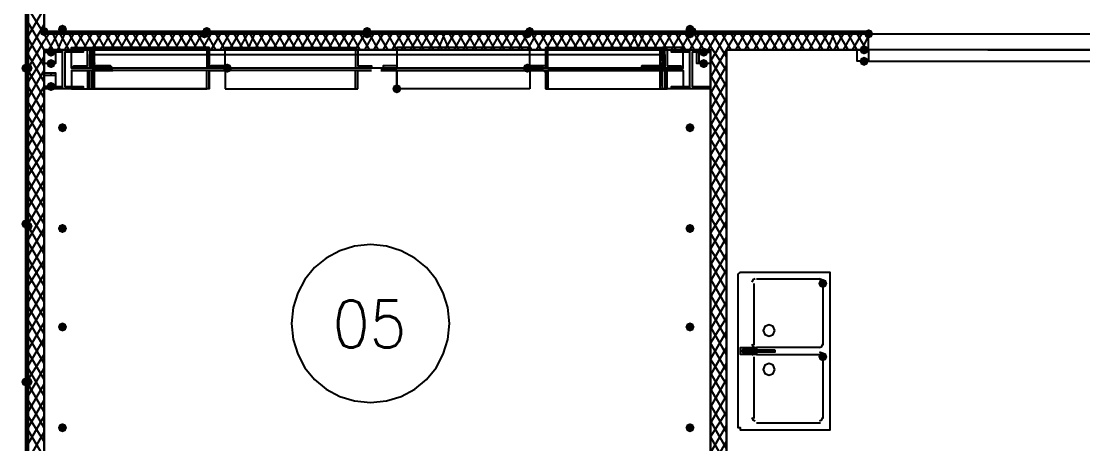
# Model space of a CAD drawing. Header units: millimetres. Extents: x 0 to 420, y 0 to 297.
# Drawn here: x 104.39 to 124.02, y 178.69 to 186.5 of the extents above; entities that cross this region are included whole.
import ezdxf

# ---------------------------------------------------------------- set-up
doc = ezdxf.new("R2010")
doc.units = ezdxf.units.MM
doc.layers.get('0').update_dxf_attribs({"linetype": 'CONTINUOUS'})
doc.styles.get("Standard").update_dxf_attribs({"font": 'STANDARD'})

msp = doc.modelspace()

# ---------------------------------------------------------------- hatches: boundary and pattern name
at = {"true_color": 0x000007}
h = msp.add_hatch(color=0, dxfattribs=at)
h.paths.add_polyline_path([(104.521, 202.988333), (104.478667, 202.988333), (104.521, 185.631667)], flags=0)
h.paths.add_polyline_path([(104.478667, 202.988333), (104.521, 185.631667), (104.478667, 185.631667)], flags=0)
for points in [[(105.240667, 186.351333), (105.215796, 186.291537), (105.156, 186.266667), (105.096204, 186.291537), (105.071333, 186.351333), (105.096204, 186.411129), (105.156, 186.436), (105.215796, 186.411129)], [(116.84, 186.351333), (116.815129, 186.291537), (116.755333, 186.266667), (116.695538, 186.291537), (116.670667, 186.351333), (116.695537, 186.411129), (116.755333, 186.436), (116.815129, 186.411129)], [(105.029, 185.928), (105.004129, 185.868204), (104.944333, 185.843333), (104.884538, 185.868204), (104.859667, 185.928), (104.884537, 185.987796), (104.944333, 186.012667), (105.004129, 185.987796)], [(117.094, 185.928), (117.069129, 185.868204), (117.009333, 185.843333), (116.949538, 185.868204), (116.924667, 185.928), (116.949537, 185.987796), (117.009333, 186.012667), (117.069129, 185.987796)], [(120.057333, 185.970333), (120.032463, 185.910537), (119.972667, 185.885667), (119.912871, 185.910537), (119.888, 185.970333), (119.912871, 186.030129), (119.972667, 186.055), (120.032462, 186.030129)], [(120.057333, 185.758667), (120.032463, 185.698871), (119.972667, 185.674), (119.912871, 185.698871), (119.888, 185.758667), (119.912871, 185.818462), (119.972667, 185.843333), (120.032462, 185.818463)], [(105.029, 185.716333), (105.004129, 185.656537), (104.944333, 185.631667), (104.884538, 185.656537), (104.859667, 185.716333), (104.884537, 185.776129), (104.944333, 185.801), (105.004129, 185.776129)], [(108.288667, 185.631667), (108.263796, 185.571871), (108.204, 185.547), (108.144204, 185.571871), (108.119333, 185.631667), (108.144204, 185.691462), (108.204, 185.716333), (108.263796, 185.691463)], [(113.834333, 185.631667), (113.809462, 185.571871), (113.749667, 185.547), (113.689871, 185.571871), (113.665, 185.631667), (113.689871, 185.691462), (113.749667, 185.716333), (113.809462, 185.691463)], [(117.094, 185.716333), (117.069129, 185.656537), (117.009333, 185.631667), (116.949538, 185.656537), (116.924667, 185.716333), (116.949537, 185.776129), (117.009333, 185.801), (117.069129, 185.776129)], [(105.029, 185.293), (105.004129, 185.233204), (104.944333, 185.208333), (104.884538, 185.233204), (104.859667, 185.293), (104.884537, 185.352796), (104.944333, 185.377667), (105.004129, 185.352796)], [(111.421333, 185.250667), (111.396463, 185.190871), (111.336667, 185.166), (111.276871, 185.190871), (111.252, 185.250667), (111.276871, 185.310462), (111.336667, 185.335333), (111.396462, 185.310463)], [(105.240667, 184.531), (105.215796, 184.471204), (105.156, 184.446333), (105.096204, 184.471204), (105.071333, 184.531), (105.096204, 184.590796), (105.156, 184.615667), (105.215796, 184.590796)], [(116.84, 184.531), (116.815129, 184.471204), (116.755333, 184.446333), (116.695538, 184.471204), (116.670667, 184.531), (116.695537, 184.590796), (116.755333, 184.615667), (116.815129, 184.590796)], [(105.240667, 182.668333), (105.215796, 182.608537), (105.156, 182.583667), (105.096204, 182.608537), (105.071333, 182.668333), (105.096204, 182.728129), (105.156, 182.753), (105.215796, 182.728129)], [(116.84, 182.668333), (116.815129, 182.608537), (116.755333, 182.583667), (116.695538, 182.608537), (116.670667, 182.668333), (116.695537, 182.728129), (116.755333, 182.753), (116.815129, 182.728129)], [(119.295333, 181.652333), (119.270463, 181.592537), (119.210667, 181.567667), (119.150871, 181.592537), (119.126, 181.652333), (119.150871, 181.712129), (119.210667, 181.737), (119.270462, 181.712129)], [(105.240667, 180.848), (105.215796, 180.788204), (105.156, 180.763333), (105.096204, 180.788204), (105.071333, 180.848), (105.096204, 180.907796), (105.156, 180.932667), (105.215796, 180.907796)], [(116.84, 180.848), (116.815129, 180.788204), (116.755333, 180.763333), (116.695538, 180.788204), (116.670667, 180.848), (116.695537, 180.907796), (116.755333, 180.932667), (116.815129, 180.907796)], [(119.295333, 180.297667), (119.270463, 180.237871), (119.210667, 180.213), (119.150871, 180.237871), (119.126, 180.297667), (119.150871, 180.357462), (119.210667, 180.382333), (119.270462, 180.357463)], [(105.240667, 178.985333), (105.215796, 178.925537), (105.156, 178.900667), (105.096204, 178.925537), (105.071333, 178.985333), (105.096204, 179.045129), (105.156, 179.07), (105.215796, 179.045129)], [(116.84, 178.985333), (116.815129, 178.925537), (116.755333, 178.900667), (116.695538, 178.925537), (116.670667, 178.985333), (116.695537, 179.045129), (116.755333, 179.07), (116.815129, 179.045129)]]:
    msp.add_hatch(color=0, dxfattribs=at).paths.add_polyline_path(points, flags=0)
at = {"true_color": 0x0000fe}
for points in [[(104.902, 186.309), (104.877129, 186.249204), (104.817333, 186.224333), (104.757538, 186.249204), (104.732667, 186.309), (104.757537, 186.368796), (104.817333, 186.393667), (104.877129, 186.368796)], [(107.865333, 186.266667), (107.840463, 186.206871), (107.780667, 186.182), (107.720871, 186.206871), (107.696, 186.266667), (107.720871, 186.326462), (107.780667, 186.351333), (107.840462, 186.326463)], [(107.907667, 186.309), (107.882796, 186.249204), (107.823, 186.224333), (107.763204, 186.249204), (107.738333, 186.309), (107.763204, 186.368796), (107.823, 186.393667), (107.882796, 186.368796)], [(110.871, 186.309), (110.846129, 186.249204), (110.786333, 186.224333), (110.726537, 186.249204), (110.701667, 186.309), (110.726537, 186.368796), (110.786333, 186.393667), (110.846129, 186.368796)], [(110.871, 186.266667), (110.846129, 186.206871), (110.786333, 186.182), (110.726537, 186.206871), (110.701667, 186.266667), (110.726537, 186.326462), (110.786333, 186.351333), (110.846129, 186.326463)], [(113.834333, 186.266667), (113.809462, 186.206871), (113.749667, 186.182), (113.689871, 186.206871), (113.665, 186.266667), (113.689871, 186.326462), (113.749667, 186.351333), (113.809462, 186.326463)], [(113.876667, 186.309), (113.851796, 186.249204), (113.792, 186.224333), (113.732204, 186.249204), (113.707333, 186.309), (113.732204, 186.368796), (113.792, 186.393667), (113.851796, 186.368796)], [(116.84, 186.266667), (116.815129, 186.206871), (116.755333, 186.182), (116.695538, 186.206871), (116.670667, 186.266667), (116.695537, 186.326462), (116.755333, 186.351333), (116.815129, 186.326463)], [(116.84, 186.266667), (116.815129, 186.206871), (116.755333, 186.182), (116.695538, 186.206871), (116.670667, 186.266667), (116.695537, 186.326462), (116.755333, 186.351333), (116.815129, 186.326463)], [(116.882333, 186.309), (116.857463, 186.249204), (116.797667, 186.224333), (116.737871, 186.249204), (116.713, 186.309), (116.737871, 186.368796), (116.797667, 186.393667), (116.857462, 186.368796)], [(116.882333, 186.309), (116.857463, 186.249204), (116.797667, 186.224333), (116.737871, 186.249204), (116.713, 186.309), (116.737871, 186.368796), (116.797667, 186.393667), (116.857462, 186.368796)], [(120.142, 186.266667), (120.117129, 186.206871), (120.057333, 186.182), (119.997538, 186.206871), (119.972667, 186.266667), (119.997537, 186.326462), (120.057333, 186.351333), (120.117129, 186.326463)], [(104.563333, 185.631667), (104.538463, 185.571871), (104.478667, 185.547), (104.418871, 185.571871), (104.394, 185.631667), (104.418871, 185.691462), (104.478667, 185.716333), (104.538462, 185.691463)], [(104.605667, 185.631667), (104.580796, 185.571871), (104.521, 185.547), (104.461204, 185.571871), (104.436333, 185.631667), (104.461204, 185.691462), (104.521, 185.716333), (104.580796, 185.691463)], [(104.563333, 182.753), (104.538463, 182.693204), (104.478667, 182.668333), (104.418871, 182.693204), (104.394, 182.753), (104.418871, 182.812796), (104.478667, 182.837667), (104.538462, 182.812796)], [(104.605667, 182.710667), (104.580796, 182.650871), (104.521, 182.626), (104.461204, 182.650871), (104.436333, 182.710667), (104.461204, 182.770462), (104.521, 182.795333), (104.580796, 182.770463)], [(104.563333, 179.832), (104.538463, 179.772204), (104.478667, 179.747333), (104.418871, 179.772204), (104.394, 179.832), (104.418871, 179.891796), (104.478667, 179.916667), (104.538462, 179.891796)], [(104.605667, 179.832), (104.580796, 179.772204), (104.521, 179.747333), (104.461204, 179.772204), (104.436333, 179.832), (104.461204, 179.891796), (104.521, 179.916667), (104.580796, 179.891796)]]:
    msp.add_hatch(color=0, dxfattribs=at).paths.add_polyline_path(points, flags=0)
at = {"true_color": 0x000007}
h = msp.add_hatch(color=0, dxfattribs=at)
h.paths.add_polyline_path([(116.755333, 186.309), (104.817333, 186.309), (116.755333, 186.266667)], flags=0)
h.paths.add_polyline_path([(104.817333, 186.309), (116.755333, 186.266667), (104.817333, 186.266667)], flags=0)
h = msp.add_hatch(color=0, dxfattribs=at)
h.paths.add_polyline_path([(120.057333, 186.309), (116.797667, 186.309), (120.057333, 186.266667)], flags=0)
h.paths.add_polyline_path([(116.797667, 186.309), (120.057333, 186.266667), (116.797667, 186.266667)], flags=0)
at = {"true_color": 0x000062}
h = msp.add_hatch(color=0, dxfattribs=at)
h.paths.add_polyline_path([(105.706333, 186.012667), (105.706333, 185.970333)], flags=0)
h.paths.add_polyline_path([(105.706333, 185.970333), (105.706333, 186.012667)], flags=0)
h = msp.add_hatch(color=0, dxfattribs=at)
h.paths.add_polyline_path([(116.247333, 185.970333), (116.247333, 186.012667)], flags=0)
h.paths.add_polyline_path([(116.247333, 186.012667), (116.247333, 185.970333), (116.205, 185.970333)], flags=0)
h.paths.add_polyline_path([(116.247333, 185.970333), (116.205, 185.970333)], flags=0)
h.paths.add_polyline_path([(116.205, 185.970333), (116.247333, 185.970333)], flags=0)
h.paths.add_polyline_path([(116.247333, 185.970333), (116.205, 185.970333)], flags=0)
h.paths.add_polyline_path([(116.247333, 185.970333), (116.205, 185.970333)], flags=0)
h = msp.add_hatch(color=0, dxfattribs=at)
h.paths.add_polyline_path([(105.706333, 185.970333), (105.748667, 185.970333)], flags=0)
h.paths.add_polyline_path([(105.748667, 185.970333), (105.706333, 185.970333)], flags=0)
h = msp.add_hatch(color=0, dxfattribs=at)
h.paths.add_polyline_path([(105.748667, 185.970333), (105.706333, 185.970333), (105.748667, 185.716333)], flags=0)
h.paths.add_polyline_path([(105.706333, 185.970333), (105.748667, 185.716333), (105.706333, 185.716333)], flags=0)
h = msp.add_hatch(color=0, dxfattribs=at)
h.paths.add_polyline_path([(116.247333, 185.970333), (116.205, 185.970333), (116.247333, 185.716333)], flags=0)
h.paths.add_polyline_path([(116.205, 185.970333), (116.247333, 185.716333), (116.205, 185.716333)], flags=0)
at = {"true_color": 0x000007}
h = msp.add_hatch(color=0, dxfattribs=at)
h.paths.add_polyline_path([(104.521, 185.631667), (104.478667, 185.631667), (104.521, 168.232667)], flags=0)
h.paths.add_polyline_path([(104.478667, 185.631667), (104.521, 168.232667), (104.478667, 168.232667)], flags=0)
at = {"true_color": 0x000062}
h = msp.add_hatch(color=0, dxfattribs=at)
h.paths.add_polyline_path([(105.748667, 185.716333), (105.706333, 185.716333), (105.748667, 185.674)], flags=0)
h.paths.add_polyline_path([(105.706333, 185.716333), (105.748667, 185.674), (105.706333, 185.674)], flags=0)
h.paths.add_polyline_path([(105.748667, 185.674), (105.706333, 185.674)], flags=0)
h.paths.add_polyline_path([(105.706333, 185.674), (105.748667, 185.674)], flags=0)
h.paths.add_polyline_path([(105.748667, 185.674), (105.706333, 185.674)], flags=0)
h.paths.add_polyline_path([(105.748667, 185.674), (105.706333, 185.674)], flags=0)
h.paths.add_polyline_path([(105.706333, 185.674), (105.748667, 185.674)], flags=0)
h.paths.add_polyline_path([(105.748667, 185.674), (105.706333, 185.674)], flags=0)
h = msp.add_hatch(color=0, dxfattribs=at)
h.paths.add_polyline_path([(105.706333, 185.674), (105.748667, 185.674)], flags=0)
h.paths.add_polyline_path([(105.748667, 185.674), (105.706333, 185.674)], flags=0)
h = msp.add_hatch(color=0, dxfattribs=at)
h.paths.add_polyline_path([(106.002667, 185.674), (105.706333, 185.674)], flags=0)
h.paths.add_polyline_path([(106.002667, 185.674), (105.706333, 185.674), (105.748667, 185.674)], flags=0)
h = msp.add_hatch(color=0, dxfattribs=at)
h.paths.add_polyline_path([(105.706333, 185.674), (106.045, 185.674)], flags=0)
h.paths.add_polyline_path([(106.045, 185.674), (105.706333, 185.674)], flags=0)
h = msp.add_hatch(color=0, dxfattribs=at)
h.paths.add_polyline_path([(106.045, 185.674), (105.706333, 185.674), (106.087333, 185.631667)], flags=0)
h.paths.add_polyline_path([(105.706333, 185.674), (106.087333, 185.631667), (105.706333, 185.631667)], flags=0)
h.paths.add_polyline_path([(106.087333, 185.631667), (105.706333, 185.631667)], flags=0)
h.paths.add_polyline_path([(105.706333, 185.631667), (106.087333, 185.631667)], flags=0)
h.paths.add_polyline_path([(106.087333, 185.631667), (105.706333, 185.631667)], flags=0)
h.paths.add_polyline_path([(106.087333, 185.631667), (105.706333, 185.631667)], flags=0)
h.paths.add_polyline_path([(105.706333, 185.631667), (106.087333, 185.631667)], flags=0)
h.paths.add_polyline_path([(106.087333, 185.631667), (105.706333, 185.631667)], flags=0)
h.paths.add_polyline_path([(106.087333, 185.631667), (105.706333, 185.631667)], flags=0)
h.paths.add_polyline_path([(105.706333, 185.631667), (106.087333, 185.631667)], flags=0)
for points in [[(106.045, 185.674), (106.002667, 185.674)], [(115.908667, 185.674), (115.951, 185.674)], [(116.162667, 185.674), (116.247333, 185.674)], [(115.908667, 185.589333), (115.951, 185.589333)], [(105.706333, 185.250667), (105.748667, 185.250667)]]:
    msp.add_hatch(color=0, dxfattribs=at).paths.add_polyline_path(points, flags=0)
h = msp.add_hatch(color=0, dxfattribs=at)
h.paths.add_polyline_path([(106.002667, 185.674), (106.045, 185.674)], flags=0)
h.paths.add_polyline_path([(106.045, 185.674), (106.002667, 185.674)], flags=0)
h = msp.add_hatch(color=0, dxfattribs=at)
h.paths.add_polyline_path([(116.247333, 185.674), (115.908667, 185.674)], flags=0)
h.paths.add_polyline_path([(115.908667, 185.674), (116.247333, 185.674), (115.866333, 185.674)], flags=0)
h = msp.add_hatch(color=0, dxfattribs=at)
h.paths.add_polyline_path([(116.247333, 185.674), (115.866333, 185.674), (116.247333, 185.631667)], flags=0)
h.paths.add_polyline_path([(115.866333, 185.674), (116.247333, 185.631667), (115.866333, 185.631667)], flags=0)
h.paths.add_polyline_path([(116.247333, 185.631667), (115.866333, 185.631667)], flags=0)
h.paths.add_polyline_path([(115.866333, 185.631667), (116.247333, 185.631667)], flags=0)
h.paths.add_polyline_path([(116.247333, 185.631667), (115.866333, 185.631667)], flags=0)
h.paths.add_polyline_path([(116.247333, 185.631667), (115.866333, 185.631667)], flags=0)
h.paths.add_polyline_path([(115.866333, 185.631667), (116.247333, 185.631667)], flags=0)
h.paths.add_polyline_path([(116.247333, 185.631667), (115.866333, 185.631667)], flags=0)
h.paths.add_polyline_path([(116.247333, 185.631667), (115.866333, 185.631667)], flags=0)
h.paths.add_polyline_path([(115.866333, 185.631667), (116.247333, 185.631667)], flags=0)
h = msp.add_hatch(color=0, dxfattribs=at)
h.paths.add_polyline_path([(115.908667, 185.674), (115.951, 185.674)], flags=0)
h.paths.add_polyline_path([(115.951, 185.674), (115.908667, 185.674)], flags=0)
h = msp.add_hatch(color=0, dxfattribs=at)
h.paths.add_polyline_path([(116.247333, 185.674), (116.205, 185.674)], flags=0)
h.paths.add_polyline_path([(116.205, 185.674), (116.247333, 185.674), (116.162667, 185.674)], flags=0)
h.paths.add_polyline_path([(116.247333, 185.674), (116.162667, 185.674), (115.951, 185.674)], flags=0)
h = msp.add_hatch(color=0, dxfattribs=at)
h.paths.add_polyline_path([(116.247333, 185.716333), (116.205, 185.716333), (116.247333, 185.674)], flags=0)
h.paths.add_polyline_path([(116.205, 185.716333), (116.247333, 185.674), (116.205, 185.674)], flags=0)
h.paths.add_polyline_path([(116.247333, 185.674), (116.205, 185.674)], flags=0)
h.paths.add_polyline_path([(116.205, 185.674), (116.247333, 185.674)], flags=0)
h.paths.add_polyline_path([(116.247333, 185.674), (116.205, 185.674)], flags=0)
h.paths.add_polyline_path([(116.247333, 185.674), (116.205, 185.674)], flags=0)
h.paths.add_polyline_path([(116.205, 185.674), (116.247333, 185.674)], flags=0)
h.paths.add_polyline_path([(116.247333, 185.674), (116.205, 185.674)], flags=0)
h = msp.add_hatch(color=0, dxfattribs=at)
h.paths.add_polyline_path([(105.706333, 185.589333), (106.087333, 185.589333)], flags=0)
h.paths.add_polyline_path([(106.087333, 185.589333), (105.706333, 185.589333)], flags=0)
h.paths.add_polyline_path([(106.087333, 185.589333), (105.706333, 185.589333)], flags=0)
h.paths.add_polyline_path([(105.706333, 185.589333), (106.087333, 185.589333)], flags=0)
h.paths.add_polyline_path([(106.087333, 185.589333), (105.706333, 185.589333)], flags=0)
h.paths.add_polyline_path([(106.087333, 185.589333), (105.706333, 185.589333)], flags=0)
h.paths.add_polyline_path([(105.706333, 185.589333), (106.087333, 185.589333)], flags=0)
h.paths.add_polyline_path([(106.087333, 185.589333), (105.706333, 185.589333)], flags=0)
h = msp.add_hatch(color=0, dxfattribs=at)
h.paths.add_polyline_path([(106.045, 185.589333), (105.706333, 185.589333)], flags=0)
h.paths.add_polyline_path([(105.706333, 185.589333), (106.045, 185.589333)], flags=0)
h.paths.add_polyline_path([(106.045, 185.589333), (105.706333, 185.589333)], flags=0)
h.paths.add_polyline_path([(106.045, 185.589333), (105.706333, 185.589333), (106.087333, 185.589333)], flags=0)
h = msp.add_hatch(color=0, dxfattribs=at)
h.paths.add_polyline_path([(105.748667, 185.589333), (105.706333, 185.589333)], flags=0)
h.paths.add_polyline_path([(105.748667, 185.589333), (105.706333, 185.589333)], flags=0)
h.paths.add_polyline_path([(105.706333, 185.589333), (105.748667, 185.589333)], flags=0)
h.paths.add_polyline_path([(105.748667, 185.589333), (105.706333, 185.589333)], flags=0)
h.paths.add_polyline_path([(105.748667, 185.589333), (105.706333, 185.589333)], flags=0)
h.paths.add_polyline_path([(105.706333, 185.589333), (105.748667, 185.589333)], flags=0)
h.paths.add_polyline_path([(105.748667, 185.589333), (105.706333, 185.589333)], flags=0)
h.paths.add_polyline_path([(105.748667, 185.589333), (105.706333, 185.589333), (106.002667, 185.589333)], flags=0)
h = msp.add_hatch(color=0, dxfattribs=at)
h.paths.add_polyline_path([(105.748667, 185.589333), (105.706333, 185.589333), (105.748667, 185.547)], flags=0)
h.paths.add_polyline_path([(105.706333, 185.589333), (105.748667, 185.547), (105.706333, 185.547)], flags=0)
h = msp.add_hatch(color=0, dxfattribs=at)
h.paths.add_polyline_path([(105.748667, 185.547), (105.706333, 185.547), (105.748667, 185.504667)], flags=0)
h.paths.add_polyline_path([(105.706333, 185.547), (105.748667, 185.504667), (105.706333, 185.504667)], flags=0)
h = msp.add_hatch(color=0, dxfattribs=at)
h.paths.add_polyline_path([(105.748667, 185.504667), (105.706333, 185.504667), (105.748667, 185.250667)], flags=0)
h.paths.add_polyline_path([(105.706333, 185.504667), (105.748667, 185.250667), (105.706333, 185.250667)], flags=0)
h = msp.add_hatch(color=0, dxfattribs=at)
h.paths.add_polyline_path([(106.002667, 185.589333), (106.045, 185.589333)], flags=0)
h.paths.add_polyline_path([(106.045, 185.589333), (106.002667, 185.589333)], flags=0)
h.paths.add_polyline_path([(106.045, 185.589333), (106.002667, 185.589333)], flags=0)
h = msp.add_hatch(color=0, dxfattribs=at)
h.paths.add_polyline_path([(115.908667, 185.589333), (115.866333, 185.589333), (116.247333, 185.589333)], flags=0)
h.paths.add_polyline_path([(115.866333, 185.589333), (116.247333, 185.589333)], flags=0)
h.paths.add_polyline_path([(116.247333, 185.589333), (115.866333, 185.589333)], flags=0)
h.paths.add_polyline_path([(116.247333, 185.589333), (115.866333, 185.589333)], flags=0)
h.paths.add_polyline_path([(115.866333, 185.589333), (116.247333, 185.589333)], flags=0)
h.paths.add_polyline_path([(116.247333, 185.589333), (115.866333, 185.589333)], flags=0)
h.paths.add_polyline_path([(116.247333, 185.589333), (115.866333, 185.589333)], flags=0)
h.paths.add_polyline_path([(115.866333, 185.589333), (116.247333, 185.589333)], flags=0)
h.paths.add_polyline_path([(116.247333, 185.589333), (115.866333, 185.589333)], flags=0)
h.paths.add_polyline_path([(116.247333, 185.589333), (115.866333, 185.589333)], flags=0)
h.paths.add_polyline_path([(115.866333, 185.589333), (116.247333, 185.589333)], flags=0)
h.paths.add_polyline_path([(116.247333, 185.589333), (115.866333, 185.589333)], flags=0)
h = msp.add_hatch(color=0, dxfattribs=at)
h.paths.add_polyline_path([(115.908667, 185.589333), (115.951, 185.589333)], flags=0)
h.paths.add_polyline_path([(115.951, 185.589333), (115.908667, 185.589333)], flags=0)
h = msp.add_hatch(color=0, dxfattribs=at)
h.paths.add_polyline_path([(116.247333, 185.589333), (115.951, 185.589333)], flags=0)
h.paths.add_polyline_path([(115.951, 185.589333), (116.247333, 185.589333), (116.162667, 185.589333)], flags=0)
h = msp.add_hatch(color=0, dxfattribs=at)
h.paths.add_polyline_path([(116.247333, 185.589333), (116.162667, 185.589333)], flags=0)
h.paths.add_polyline_path([(116.162667, 185.589333), (116.247333, 185.589333), (116.205, 185.589333)], flags=0)
h.paths.add_polyline_path([(116.247333, 185.589333), (116.205, 185.589333)], flags=0)
h.paths.add_polyline_path([(116.205, 185.589333), (116.247333, 185.589333)], flags=0)
h.paths.add_polyline_path([(116.247333, 185.589333), (116.205, 185.589333)], flags=0)
h.paths.add_polyline_path([(116.247333, 185.589333), (116.205, 185.589333)], flags=0)
h = msp.add_hatch(color=0, dxfattribs=at)
h.paths.add_polyline_path([(116.247333, 185.589333), (116.205, 185.589333), (116.247333, 185.547)], flags=0)
h.paths.add_polyline_path([(116.205, 185.589333), (116.247333, 185.547), (116.205, 185.547)], flags=0)
h = msp.add_hatch(color=0, dxfattribs=at)
h.paths.add_polyline_path([(116.247333, 185.547), (116.205, 185.547), (116.247333, 185.504667)], flags=0)
h.paths.add_polyline_path([(116.205, 185.547), (116.247333, 185.504667), (116.205, 185.504667)], flags=0)
h = msp.add_hatch(color=0, dxfattribs=at)
h.paths.add_polyline_path([(116.247333, 185.504667), (116.205, 185.504667), (116.247333, 185.250667)], flags=0)
h.paths.add_polyline_path([(116.205, 185.504667), (116.247333, 185.250667), (116.205, 185.250667)], flags=0)
h.paths.add_polyline_path([(116.247333, 185.250667), (116.205, 185.250667)], flags=0)
h.paths.add_polyline_path([(116.205, 185.250667), (116.247333, 185.250667)], flags=0)
h.paths.add_polyline_path([(116.247333, 185.250667), (116.205, 185.250667)], flags=0)
h.paths.add_polyline_path([(116.247333, 185.250667), (116.205, 185.250667)], flags=0)
h.paths.add_polyline_path([(116.205, 185.250667), (116.247333, 185.250667)], flags=0)
h.paths.add_polyline_path([(116.247333, 185.250667), (116.205, 185.250667)], flags=0)

# ---------------------------------------------------------------- linework, layer by layer
at = {"color": 0, "true_color": 0x000007}
for points in [[(104.521, 221.064667), (104.521, 165.777333)], [(104.817333, 186.266667), (104.817333, 214.672333)], [(104.478667, 185.631667), (104.478667, 202.988333), (104.521, 185.631667), (104.521, 202.988333)], [(104.521, 186.224333), (104.817333, 186.732333)], [(104.817333, 186.266667), (104.521, 186.732333)], [(104.817333, 185.970333), (104.521, 186.478333)], [(104.521, 185.928), (104.817333, 186.436)], [(116.755333, 186.266667), (104.817333, 186.266667), (116.755333, 186.309), (104.817333, 186.309)], [(104.817333, 186.139667), (104.902, 186.266667)], [(104.986667, 185.970333), (104.817333, 186.266667)], [(120.057333, 186.266667), (104.817333, 186.266667)], [(104.902, 185.970333), (105.071333, 186.266667)], [(105.113667, 185.970333), (104.986667, 186.266667)], [(105.071333, 185.970333), (105.198333, 186.266667)], [(105.283, 185.970333), (105.113667, 186.266667)], [(105.198333, 185.970333), (105.367667, 186.266667)], [(105.452333, 185.970333), (105.283, 186.266667)], [(105.367667, 185.970333), (105.537, 186.266667)], [(105.621667, 185.970333), (105.452333, 186.266667)], [(105.537, 185.970333), (105.706333, 186.266667)], [(105.791, 185.970333), (105.621667, 186.266667)], [(105.706333, 185.970333), (105.875667, 186.266667)], [(105.960333, 185.970333), (105.791, 186.266667)], [(105.875667, 185.970333), (106.045, 186.266667)], [(106.129667, 185.970333), (105.960333, 186.266667)], [(106.045, 185.970333), (106.214333, 186.266667)], [(106.299, 185.970333), (106.129667, 186.266667)], [(106.214333, 185.970333), (106.383667, 186.266667)], [(106.468333, 185.970333), (106.299, 186.266667)], [(106.383667, 185.970333), (106.553, 186.266667)], [(106.637667, 185.970333), (106.468333, 186.266667)], [(106.553, 185.970333), (106.722333, 186.266667)], [(106.807, 185.970333), (106.637667, 186.266667)], [(106.722333, 185.970333), (106.891667, 186.266667)], [(106.976333, 185.970333), (106.807, 186.266667)], [(106.891667, 185.970333), (107.061, 186.266667)], [(107.145667, 185.970333), (106.976333, 186.266667)], [(107.061, 185.970333), (107.230333, 186.266667)], [(107.315, 185.970333), (107.145667, 186.266667)], [(107.230333, 185.970333), (107.399667, 186.266667)], [(107.484333, 185.970333), (107.315, 186.266667)], [(107.399667, 185.970333), (107.569, 186.266667)], [(107.653667, 185.970333), (107.484333, 186.266667)], [(107.569, 185.970333), (107.738333, 186.266667)], [(107.823, 185.970333), (107.653667, 186.266667)], [(107.738333, 185.970333), (107.907667, 186.266667)], [(107.992333, 185.970333), (107.823, 186.266667)], [(107.907667, 185.970333), (108.077, 186.266667)], [(108.161667, 185.970333), (107.992333, 186.266667)], [(108.077, 185.970333), (108.246333, 186.266667)], [(108.331, 185.970333), (108.161667, 186.266667)], [(108.246333, 185.970333), (108.415667, 186.266667)], [(108.500333, 185.970333), (108.331, 186.266667)], [(108.415667, 185.970333), (108.585, 186.266667)], [(108.627333, 185.970333), (108.500333, 186.266667)], [(108.585, 185.970333), (108.712, 186.266667)], [(108.796667, 185.970333), (108.627333, 186.266667)], [(108.712, 185.970333), (108.881333, 186.266667)], [(108.966, 185.970333), (108.796667, 186.266667)], [(108.881333, 185.970333), (109.050667, 186.266667)], [(109.135333, 185.970333), (108.966, 186.266667)], [(109.050667, 185.970333), (109.22, 186.266667)], [(109.304667, 185.970333), (109.135333, 186.266667)], [(109.22, 185.970333), (109.389333, 186.266667)], [(109.474, 185.970333), (109.304667, 186.266667)], [(109.389333, 185.970333), (109.558667, 186.266667)], [(109.643333, 185.970333), (109.474, 186.266667)], [(109.558667, 185.970333), (109.728, 186.266667)], [(109.812667, 185.970333), (109.643333, 186.266667)], [(109.728, 185.970333), (109.897333, 186.266667)], [(109.982, 185.970333), (109.812667, 186.266667)], [(109.897333, 185.970333), (110.066667, 186.266667)], [(110.151333, 185.970333), (109.982, 186.266667)], [(110.066667, 185.970333), (110.236, 186.266667)], [(110.320667, 185.970333), (110.151333, 186.266667)], [(110.236, 185.970333), (110.405333, 186.266667)], [(110.49, 185.970333), (110.320667, 186.266667)], [(110.405333, 185.970333), (110.574667, 186.266667)], [(110.659333, 185.970333), (110.49, 186.266667)], [(110.574667, 185.970333), (110.744, 186.266667)], [(110.828667, 185.970333), (110.659333, 186.266667)], [(110.744, 185.970333), (110.913333, 186.266667)], [(110.998, 185.970333), (110.828667, 186.266667)], [(110.913333, 185.970333), (111.082667, 186.266667)], [(111.167333, 185.970333), (110.998, 186.266667)], [(111.082667, 185.970333), (111.252, 186.266667)], [(111.336667, 185.970333), (111.167333, 186.266667)], [(111.252, 185.970333), (111.421333, 186.266667)], [(111.506, 185.970333), (111.336667, 186.266667)], [(111.421333, 185.970333), (111.590667, 186.266667)], [(111.675333, 185.970333), (111.506, 186.266667)], [(111.590667, 185.970333), (111.76, 186.266667)], [(111.844667, 185.970333), (111.675333, 186.266667)], [(111.76, 185.970333), (111.929333, 186.266667)], [(112.014, 185.970333), (111.844667, 186.266667)], [(111.929333, 185.970333), (112.098667, 186.266667)], [(112.183333, 185.970333), (112.014, 186.266667)], [(112.098667, 185.970333), (112.225667, 186.266667)], [(112.310333, 185.970333), (112.183333, 186.266667)], [(112.225667, 185.970333), (112.395, 186.266667)], [(112.479667, 185.970333), (112.310333, 186.266667)], [(112.395, 185.970333), (112.564333, 186.266667)], [(112.649, 185.970333), (112.479667, 186.266667)], [(112.564333, 185.970333), (112.733667, 186.266667)], [(112.818333, 185.970333), (112.649, 186.266667)], [(112.733667, 185.970333), (112.903, 186.266667)], [(112.987667, 185.970333), (112.818333, 186.266667)], [(112.903, 185.970333), (113.072333, 186.266667)], [(113.157, 185.970333), (112.987667, 186.266667)], [(113.072333, 185.970333), (113.241667, 186.266667)], [(113.326333, 185.970333), (113.157, 186.266667)], [(113.241667, 185.970333), (113.411, 186.266667)], [(113.495667, 185.970333), (113.326333, 186.266667)], [(113.411, 185.970333), (113.580333, 186.266667)], [(113.665, 185.970333), (113.495667, 186.266667)], [(113.580333, 185.970333), (113.749667, 186.266667)], [(113.834333, 185.970333), (113.665, 186.266667)], [(113.749667, 185.970333), (113.919, 186.266667)], [(114.003667, 185.970333), (113.834333, 186.266667)], [(113.919, 185.970333), (114.088333, 186.266667)], [(114.173, 185.970333), (114.003667, 186.266667)], [(114.088333, 185.970333), (114.257667, 186.266667)], [(114.342333, 185.970333), (114.173, 186.266667)], [(114.257667, 185.970333), (114.427, 186.266667)], [(114.511667, 185.970333), (114.342333, 186.266667)], [(114.427, 185.970333), (114.596333, 186.266667)], [(114.681, 185.970333), (114.511667, 186.266667)], [(114.596333, 185.970333), (114.765667, 186.266667)], [(114.850333, 185.970333), (114.681, 186.266667)], [(114.765667, 185.970333), (114.935, 186.266667)], [(115.019667, 185.970333), (114.850333, 186.266667)], [(114.935, 185.970333), (115.104333, 186.266667)], [(115.189, 185.970333), (115.019667, 186.266667)], [(115.104333, 185.970333), (115.273667, 186.266667)], [(115.358333, 185.970333), (115.189, 186.266667)], [(115.273667, 185.970333), (115.443, 186.266667)], [(115.527667, 185.970333), (115.358333, 186.266667)], [(115.443, 185.970333), (115.612333, 186.266667)], [(115.697, 185.970333), (115.527667, 186.266667)], [(115.612333, 185.970333), (115.781667, 186.266667)], [(115.824, 185.970333), (115.697, 186.266667)], [(115.781667, 185.970333), (115.908667, 186.266667)], [(115.993333, 185.970333), (115.824, 186.266667)], [(115.908667, 185.970333), (116.078, 186.266667)], [(116.162667, 185.970333), (115.993333, 186.266667)], [(116.078, 185.970333), (116.247333, 186.266667)], [(116.332, 185.970333), (116.162667, 186.266667)], [(116.247333, 185.970333), (116.416667, 186.266667)], [(116.501333, 185.970333), (116.332, 186.266667)], [(116.416667, 185.970333), (116.586, 186.266667)], [(116.670667, 185.970333), (116.501333, 186.266667)], [(116.586, 185.970333), (116.755333, 186.266667)], [(116.84, 185.970333), (116.670667, 186.266667)], [(116.755333, 185.970333), (116.924667, 186.266667)], [(120.057333, 186.309), (116.797667, 186.309), (120.057333, 186.309), (116.797667, 186.266667)], [(117.009333, 185.970333), (116.84, 186.266667)], [(116.924667, 185.970333), (117.094, 186.266667)], [(117.178667, 185.970333), (117.009333, 186.266667)], [(117.094, 185.970333), (117.263333, 186.266667)], [(117.348, 185.970333), (117.178667, 186.266667)], [(117.263333, 185.970333), (117.432667, 186.266667)], [(117.517333, 185.970333), (117.348, 186.266667)], [(117.432667, 185.970333), (117.602, 186.266667)], [(117.686667, 185.970333), (117.517333, 186.266667)], [(117.602, 185.970333), (117.771333, 186.266667)], [(117.856, 185.970333), (117.686667, 186.266667)], [(117.771333, 185.970333), (117.940667, 186.266667)], [(118.025333, 185.970333), (117.856, 186.266667)], [(117.940667, 185.970333), (118.11, 186.266667)], [(118.194667, 185.970333), (118.025333, 186.266667)], [(118.11, 185.970333), (118.279333, 186.266667)], [(118.364, 185.970333), (118.194667, 186.266667)], [(118.279333, 185.970333), (118.448667, 186.266667)], [(118.533333, 185.970333), (118.364, 186.266667)], [(118.448667, 185.970333), (118.618, 186.266667)], [(118.702667, 185.970333), (118.533333, 186.266667)], [(118.618, 185.970333), (118.787333, 186.266667)], [(118.872, 185.970333), (118.702667, 186.266667)], [(118.787333, 185.970333), (118.956667, 186.266667)], [(119.041333, 185.970333), (118.872, 186.266667)], [(118.956667, 185.970333), (119.126, 186.266667)], [(119.210667, 185.970333), (119.041333, 186.266667)], [(119.126, 185.970333), (119.295333, 186.266667)], [(119.38, 185.970333), (119.210667, 186.266667)], [(119.295333, 185.970333), (119.422333, 186.266667)], [(119.507, 185.970333), (119.38, 186.266667)], [(119.422333, 185.970333), (119.591667, 186.266667)], [(119.676333, 185.970333), (119.507, 186.266667)], [(119.591667, 185.970333), (119.761, 186.266667)], [(119.845667, 185.970333), (119.676333, 186.266667)], [(119.761, 185.970333), (119.930333, 186.266667)], [(120.015, 185.970333), (119.845667, 186.266667)], [(119.930333, 185.970333), (120.057333, 186.224333)], [(120.057333, 186.182), (120.015, 186.266667)], [(120.057333, 185.970333), (120.057333, 186.266667)], [(120.057333, 185.970333), (120.057333, 186.266667)], [(104.817333, 185.674), (104.521, 186.182)], [(104.521, 185.631667), (104.817333, 186.139667)], [(105.664, 186.012667), (107.823, 186.012667), (107.823, 185.631667), (105.664, 185.631667), (105.325333, 185.631667), (105.367667, 185.674), (105.579333, 185.674), (105.621667, 185.674), (105.621667, 185.970333), (105.664, 186.012667), (105.664, 185.631667)], [(105.706333, 185.631667), (105.325333, 185.631667), (105.325333, 186.012667), (105.706333, 186.012667)], [(107.865333, 185.631667), (107.865333, 186.012667), (105.706333, 186.012667)], [(107.865333, 186.012667), (107.865333, 185.970333)], [(110.574667, 186.012667), (110.617, 185.970333)], [(111.336667, 186.012667), (111.336667, 185.970333)], [(114.088333, 185.631667), (114.088333, 186.012667), (116.247333, 186.012667)], [(114.088333, 186.012667), (114.088333, 185.970333)], [(116.289667, 185.631667), (116.289667, 186.012667), (116.332, 185.970333), (116.332, 185.674), (116.586, 185.674), (116.586, 185.631667), (116.628333, 185.631667), (116.289667, 185.631667), (114.130667, 185.631667), (114.130667, 186.012667), (116.289667, 186.012667)], [(116.247333, 185.631667), (116.628333, 185.631667), (116.628333, 186.012667), (116.247333, 186.012667)], [(104.817333, 185.377667), (104.521, 185.885667)], [(104.521, 185.377667), (104.817333, 185.843333)], [(104.817333, 185.928), (104.817333, 185.970333)], [(104.817333, 185.970333), (117.136333, 185.970333)], [(104.817333, 168.867667), (104.817333, 185.970333)], [(104.986667, 185.928), (104.986667, 185.970333)], [(105.156, 185.250667), (105.156, 185.970333)], [(105.367667, 185.928), (105.367667, 185.970333)], [(105.537, 185.928), (105.537, 185.970333)], [(105.664, 185.843333), (105.664, 185.885667), (116.289667, 185.885667)], [(116.289667, 185.885667), (116.289667, 185.631667), (105.664, 185.631667)], [(107.865333, 185.970333), (107.865333, 185.674)], [(110.617, 185.970333), (110.617, 185.674), (110.659333, 185.674), (110.871, 185.674), (110.871, 185.631667)], [(111.336667, 185.970333), (111.336667, 185.674), (111.294333, 185.674), (111.082667, 185.674), (111.082667, 185.631667), (111.040333, 185.631667)], [(114.088333, 185.970333), (114.088333, 185.674), (114.046, 185.674)], [(116.416667, 185.928), (116.416667, 185.970333)], [(116.586, 185.928), (116.586, 185.970333)], [(116.755333, 185.250667), (116.755333, 185.970333)], [(116.924667, 185.928), (116.924667, 185.970333)], [(117.136333, 185.758667), (117.263333, 185.970333)], [(117.136333, 185.462333), (117.432667, 185.970333)], [(117.136333, 185.928), (117.136333, 185.970333)], [(117.136333, 185.970333), (117.136333, 168.867667)], [(117.432667, 185.589333), (117.178667, 185.970333)], [(117.432667, 185.843333), (117.348, 185.970333)], [(117.432667, 174.836667), (117.432667, 185.970333)], [(117.432667, 185.970333), (120.057333, 185.970333)], [(122.258667, 185.970333), (120.057333, 185.970333), (120.057333, 185.885667)], [(120.057333, 185.885667), (120.057333, 185.758667), (122.258667, 185.758667)], [(122.258667, 185.970333), (124.417667, 185.970333), (124.629333, 185.970333), (124.629333, 185.758667), (124.417667, 185.758667), (124.417667, 185.970333), (124.671667, 185.970333), (124.671667, 185.758667), (124.417667, 185.758667), (124.417667, 185.970333), (124.417667, 185.885667)], [(122.258667, 185.758667), (124.417667, 185.758667), (124.417667, 185.885667)], [(104.521, 168.232667), (104.521, 185.631667), (104.521, 168.232667), (104.478667, 185.631667)], [(107.865333, 185.631667), (105.706333, 185.631667)], [(106.045, 185.674), (105.748667, 185.674)], [(107.865333, 185.674), (107.907667, 185.674), (108.204, 185.674), (108.204, 185.631667), (107.865333, 185.631667)], [(108.204, 185.674), (107.907667, 185.674)], [(110.871, 185.631667), (110.574667, 185.631667)], [(111.040333, 185.631667), (111.336667, 185.631667)], [(113.749667, 185.674), (114.046, 185.674), (113.749667, 185.674), (113.749667, 185.631667), (114.088333, 185.631667)], [(114.088333, 185.631667), (116.247333, 185.631667)], [(115.908667, 185.674), (116.162667, 185.674)], [(117.432667, 185.293), (117.136333, 185.801)], [(117.136333, 185.166), (117.432667, 185.674)], [(104.521, 185.081333), (104.817333, 185.589333)], [(104.817333, 185.081333), (104.521, 185.589333)], [(104.944333, 185.504667), (104.944333, 185.547)], [(105.664, 185.250667), (107.823, 185.250667), (107.823, 185.589333), (105.664, 185.589333), (105.325333, 185.589333), (105.367667, 185.589333), (105.579333, 185.589333), (105.621667, 185.589333), (105.621667, 185.547), (105.621667, 185.250667), (105.664, 185.250667), (105.664, 185.589333)], [(105.706333, 185.589333), (105.325333, 185.589333), (105.325333, 185.250667), (105.706333, 185.250667)], [(107.865333, 185.589333), (107.865333, 185.250667), (107.865333, 185.547), (107.865333, 185.589333), (105.706333, 185.589333)], [(106.045, 185.589333), (105.748667, 185.589333)], [(107.907667, 185.589333), (108.204, 185.589333), (107.865333, 185.589333), (107.907667, 185.589333), (108.204, 185.589333)], [(110.871, 185.589333), (110.574667, 185.589333)], [(110.617, 185.250667), (110.617, 185.547), (110.617, 185.589333), (110.659333, 185.589333), (110.871, 185.589333)], [(111.040333, 185.589333), (111.336667, 185.589333), (111.336667, 185.547), (111.336667, 185.250667)], [(111.336667, 185.589333), (111.294333, 185.589333), (111.082667, 185.589333), (111.040333, 185.589333)], [(113.749667, 185.589333), (114.046, 185.589333), (113.749667, 185.589333), (114.088333, 185.589333)], [(114.088333, 185.589333), (114.088333, 185.250667), (114.088333, 185.547), (114.046, 185.589333)], [(114.088333, 185.589333), (116.247333, 185.589333)], [(116.289667, 185.589333), (116.289667, 185.250667), (116.332, 185.250667), (116.332, 185.547), (116.332, 185.589333), (116.586, 185.589333), (116.628333, 185.589333), (116.289667, 185.589333), (114.130667, 185.589333), (114.130667, 185.250667), (116.289667, 185.250667)], [(115.908667, 185.589333), (116.162667, 185.589333)], [(116.247333, 185.589333), (116.628333, 185.589333), (116.628333, 185.250667), (116.247333, 185.250667)], [(117.432667, 184.996667), (117.136333, 185.504667)], [(104.521, 184.785), (104.817333, 185.293)], [(104.817333, 184.785), (104.521, 185.293)], [(104.817333, 185.250667), (104.817333, 185.293)], [(104.986667, 185.250667), (104.986667, 185.293)], [(105.367667, 185.250667), (105.367667, 185.293)], [(105.537, 185.250667), (105.537, 185.293)], [(107.865333, 185.250667), (105.706333, 185.250667)], [(110.574667, 185.250667), (110.617, 185.250667)], [(114.088333, 185.250667), (116.247333, 185.250667)], [(116.416667, 185.250667), (116.416667, 185.293)], [(116.586, 185.250667), (116.586, 185.293)], [(116.924667, 185.250667), (116.924667, 185.293)], [(117.136333, 184.869667), (117.432667, 185.377667)], [(117.136333, 185.250667), (117.136333, 185.293)], [(117.432667, 184.700333), (117.136333, 185.208333)], [(117.136333, 184.573333), (117.432667, 185.081333)], [(104.521, 184.488667), (104.817333, 184.996667)], [(104.817333, 184.531), (104.521, 184.996667)], [(117.432667, 184.404), (117.136333, 184.912)], [(104.817333, 184.234667), (104.521, 184.742667)], [(104.521, 184.192333), (104.817333, 184.700333)], [(117.136333, 184.319333), (117.432667, 184.785)], [(104.817333, 183.938333), (104.521, 184.446333)], [(117.432667, 184.107667), (117.136333, 184.615667)], [(117.136333, 184.023), (117.432667, 184.531)], [(104.521, 183.896), (104.817333, 184.404)], [(117.432667, 183.811333), (117.136333, 184.319333)], [(104.817333, 183.642), (104.521, 184.15)], [(104.521, 183.642), (104.817333, 184.107667)], [(117.136333, 183.726667), (117.432667, 184.234667)], [(104.521, 183.345667), (104.817333, 183.853667)], [(104.817333, 183.345667), (104.521, 183.853667)], [(117.432667, 183.557333), (117.136333, 184.023)], [(117.136333, 183.430333), (117.432667, 183.938333)], [(117.432667, 183.261), (117.136333, 183.769)], [(104.521, 183.049333), (104.817333, 183.557333)], [(104.817333, 183.049333), (104.521, 183.557333)], [(117.136333, 183.134), (117.432667, 183.642)], [(117.432667, 182.964667), (117.136333, 183.472667)], [(117.136333, 182.837667), (117.432667, 183.345667)], [(104.521, 182.753), (104.817333, 183.261)], [(104.817333, 182.753), (104.521, 183.261)], [(117.432667, 182.668333), (117.136333, 183.176333)], [(104.521, 182.456667), (104.817333, 182.964667)], [(104.817333, 182.499), (104.521, 182.964667)], [(117.136333, 182.583667), (117.432667, 183.049333)], [(117.432667, 182.372), (117.136333, 182.88)], [(104.817333, 182.202667), (104.521, 182.710667)], [(117.136333, 182.287333), (117.432667, 182.795333)], [(104.521, 182.160333), (104.817333, 182.668333)], [(117.432667, 182.075667), (117.136333, 182.583667)], [(117.136333, 181.991), (117.432667, 182.499)], [(104.817333, 181.906333), (104.521, 182.414333)], [(104.521, 181.864), (104.817333, 182.372)], [(112.310333, 180.9115), (112.280661, 181.205844), (112.195561, 181.479996), (112.060905, 181.728083), (111.882566, 181.944232), (111.666416, 182.122572), (111.418329, 182.257228), (111.144177, 182.342328), (110.849833, 182.372), (110.55549, 182.342328), (110.281338, 182.257228), (110.033251, 182.122572), (109.817101, 181.944232), (109.638762, 181.728083), (109.504106, 181.479996), (109.419005, 181.205844), (109.389333, 180.9115)], [(117.432667, 181.821667), (117.136333, 182.287333)], [(104.817333, 181.61), (104.521, 182.118)], [(117.136333, 181.694667), (117.432667, 182.202667)], [(104.521, 181.61), (104.817333, 182.075667)], [(117.432667, 181.525333), (117.136333, 182.033333)], [(117.136333, 181.398333), (117.432667, 181.906333)], [(104.521, 181.313667), (104.817333, 181.821667)], [(104.817333, 181.313667), (104.521, 181.821667)], [(117.432667, 181.229), (117.136333, 181.737)], [(117.961833, 181.737), (117.916939, 181.718394), (117.898333, 181.6735)], [(117.983, 181.737), (119.168333, 181.737)], [(119.210667, 181.6735), (119.192061, 181.718394), (119.147167, 181.737)], [(104.521, 181.017333), (104.817333, 181.525333)], [(104.817333, 181.017333), (104.521, 181.525333)], [(117.136333, 181.102), (117.432667, 181.61)], [(117.940667, 180.509333), (117.940667, 181.652333)], [(119.210667, 181.652333), (119.210667, 180.509333)], [(117.432667, 180.932667), (117.136333, 181.440667)], [(117.136333, 180.805667), (117.432667, 181.313667)], [(104.521, 180.721), (104.817333, 181.229)], [(104.817333, 180.721), (104.521, 181.229)], [(117.432667, 180.636333), (117.136333, 181.144333)], [(104.817333, 180.467), (104.521, 180.975)], [(104.521, 180.424667), (104.817333, 180.932667)], [(109.389333, 180.9115), (109.419005, 180.617156), (109.504106, 180.343004), (109.638762, 180.094917), (109.817101, 179.878768), (110.033251, 179.700428), (110.281338, 179.565772), (110.55549, 179.480672), (110.849833, 179.451), (111.144177, 179.480672), (111.418329, 179.565772), (111.666416, 179.700428), (111.882566, 179.878768), (112.060905, 180.094917), (112.195561, 180.343004), (112.280661, 180.617156), (112.310333, 180.9115)], [(117.136333, 180.551667), (117.432667, 181.017333)], [(117.432667, 180.34), (117.136333, 180.848)], [(117.136333, 180.255333), (117.432667, 180.763333)], [(104.817333, 180.170667), (104.521, 180.678667)], [(104.521, 180.128333), (104.817333, 180.636333)], [(117.432667, 180.043667), (117.136333, 180.551667)], [(117.898333, 180.5305), (117.916939, 180.485605), (117.961833, 180.467)], [(119.147167, 180.467), (119.192061, 180.485605), (119.210667, 180.5305)], [(104.817333, 179.874333), (104.521, 180.382333)], [(104.521, 179.874333), (104.817333, 180.34)], [(117.136333, 179.959), (117.432667, 180.467)], [(117.961833, 180.382333), (117.916939, 180.363728), (117.898333, 180.318833)], [(119.168333, 180.467), (117.983, 180.467)], [(117.983, 180.34), (119.168333, 180.34)], [(119.210667, 180.318833), (119.192061, 180.363728), (119.147167, 180.382333)], [(117.432667, 179.789667), (117.136333, 180.255333)], [(117.136333, 179.662667), (117.432667, 180.170667)], [(117.940667, 179.154667), (117.940667, 180.297667)], [(119.210667, 180.297667), (119.210667, 179.154667)], [(104.521, 179.578), (104.817333, 180.086)], [(104.817333, 179.578), (104.521, 180.086)], [(117.432667, 179.493333), (117.136333, 180.001333)], [(104.521, 179.281667), (104.817333, 179.789667)], [(104.817333, 179.281667), (104.521, 179.789667)], [(117.136333, 179.366333), (117.432667, 179.874333)], [(117.432667, 179.197), (117.136333, 179.705)], [(117.136333, 179.07), (117.432667, 179.578)], [(104.521, 178.985333), (104.817333, 179.493333)], [(104.817333, 178.985333), (104.521, 179.493333)], [(117.432667, 178.900667), (117.136333, 179.408667)], [(104.521, 178.689), (104.817333, 179.197)], [(104.817333, 178.731333), (104.521, 179.197)], [(117.136333, 178.816), (117.432667, 179.281667)], [(117.898333, 179.175833), (117.916939, 179.130939), (117.961833, 179.112333)], [(119.147167, 179.112333), (119.192061, 179.130939), (119.210667, 179.175833)], [(117.432667, 178.604333), (117.136333, 179.112333)], [(117.136333, 178.519667), (117.432667, 179.027667)], [(119.168333, 179.07), (117.983, 179.07)], [(104.817333, 178.435), (104.521, 178.943)], [(104.521, 178.392667), (104.817333, 178.900667)], [(117.432667, 178.308), (117.136333, 178.816)], [(117.136333, 178.223333), (117.432667, 178.731333)]]:
    msp.add_lwpolyline(points, dxfattribs=at)
for points in [[(104.817333, 214.672333), (104.817333, 186.266667), (134.027333, 186.266667), (134.027333, 220.768333), (121.623667, 220.768333), (121.623667, 214.672333)], [(104.521, 202.988333), (104.478667, 202.988333), (104.521, 185.631667)], [(104.478667, 202.988333), (104.521, 185.631667), (104.478667, 185.631667)], [(104.478667, 202.988333), (104.478667, 185.631667), (104.521, 185.631667), (104.521, 202.988333)], [(104.478667, 202.988333), (104.478667, 185.631667), (104.521, 185.631667), (104.521, 202.988333)], [(116.755333, 186.309), (104.817333, 186.309), (116.755333, 186.266667)], [(104.817333, 186.309), (116.755333, 186.266667), (104.817333, 186.266667)], [(104.817333, 186.266667), (116.755333, 186.266667), (116.755333, 186.309), (104.817333, 186.309)], [(104.817333, 186.266667), (116.755333, 186.266667), (116.755333, 186.309), (104.817333, 186.309)], [(120.057333, 186.309), (116.797667, 186.309), (120.057333, 186.266667)], [(116.797667, 186.309), (120.057333, 186.266667), (116.797667, 186.266667)], [(120.057333, 186.309), (120.057333, 186.266667), (116.797667, 186.266667), (116.797667, 186.309), (120.057333, 186.309), (116.797667, 186.309), (116.797667, 186.266667), (120.057333, 186.266667)], [(108.161667, 186.012667), (110.574667, 186.012667), (110.574667, 185.631667), (108.161667, 185.631667)], [(113.792, 186.012667), (111.336667, 186.012667), (111.336667, 185.631667), (113.792, 185.631667)], [(105.537, 185.250667), (104.817333, 185.250667), (104.817333, 185.293), (105.156, 185.293), (105.156, 185.928), (104.817333, 185.928), (104.817333, 185.970333), (105.537, 185.970333), (105.537, 185.928), (105.198333, 185.928), (105.198333, 185.293), (105.537, 185.293)], [(105.029, 185.716333), (104.817333, 185.716333), (104.817333, 185.928), (105.029, 185.928), (105.029, 185.716333), (104.817333, 185.716333), (104.817333, 185.928), (105.029, 185.928)], [(105.664, 185.631667), (105.664, 185.674), (105.664, 185.885667)], [(117.136333, 185.250667), (116.416667, 185.250667), (116.416667, 185.293), (116.755333, 185.293), (116.755333, 185.928), (116.416667, 185.928), (116.416667, 185.970333), (117.136333, 185.970333), (117.136333, 185.928), (116.797667, 185.928), (116.797667, 185.293), (117.136333, 185.293)], [(117.136333, 185.716333), (116.924667, 185.716333), (116.924667, 185.928), (117.136333, 185.928), (117.136333, 185.716333), (116.882333, 185.716333), (116.882333, 185.928), (117.136333, 185.928)], [(134.027333, 174.836667), (134.027333, 185.970333), (117.432667, 185.970333), (117.432667, 174.836667)], [(119.845667, 185.970333), (120.057333, 185.970333), (120.057333, 185.758667), (119.845667, 185.758667), (119.845667, 185.970333), (120.057333, 185.970333), (120.057333, 185.758667), (119.845667, 185.758667)], [(104.521, 185.631667), (104.478667, 185.631667), (104.521, 168.232667)], [(104.478667, 185.631667), (104.521, 168.232667), (104.478667, 168.232667)], [(104.521, 168.232667), (104.521, 185.631667), (104.478667, 185.631667), (104.478667, 168.232667)], [(104.521, 168.232667), (104.521, 185.631667), (104.478667, 185.631667), (104.478667, 168.232667)], [(105.029, 185.293), (104.817333, 185.293), (104.817333, 185.504667), (105.029, 185.504667), (105.029, 185.293), (104.817333, 185.293), (104.817333, 185.547), (105.029, 185.547)], [(108.161667, 185.250667), (110.574667, 185.250667), (110.574667, 185.589333), (108.161667, 185.589333)], [(113.792, 185.250667), (111.336667, 185.250667), (111.336667, 185.589333), (113.792, 185.589333)], [(119.337667, 181.821667), (119.337667, 178.985333), (119.337667, 178.943), (119.295333, 178.943), (117.729, 178.943), (117.686667, 178.943), (117.686667, 178.985333), (117.644333, 178.985333), (117.644333, 181.821667), (117.686667, 181.864), (117.729, 181.864), (119.295333, 181.864), (119.337667, 181.864)], [(118.321667, 180.7845), (118.290673, 180.85934), (118.215833, 180.890333), (118.140993, 180.85934), (118.11, 180.7845), (118.140993, 180.70966), (118.215833, 180.678667), (118.290673, 180.70966)], [(117.898333, 180.467), (117.898333, 180.424667), (117.729, 180.424667), (117.729, 180.382333), (117.898333, 180.382333), (117.898333, 180.34), (117.686667, 180.34), (117.686667, 180.467)], [(118.321667, 180.424667), (118.321667, 180.382333), (117.729, 180.382333), (117.729, 180.424667)], [(117.983, 180.467), (117.983, 180.424667), (117.898333, 180.424667), (117.898333, 180.467)], [(117.983, 180.34), (117.898333, 180.34), (117.898333, 180.382333), (117.983, 180.382333)], [(118.321667, 180.064833), (118.290673, 180.139673), (118.215833, 180.170667), (118.140993, 180.139673), (118.11, 180.064833), (118.140993, 179.989993), (118.215833, 179.959), (118.290673, 179.989993)]]:
    msp.add_lwpolyline(points, close=True, dxfattribs=at)
at = {"color": 0, "true_color": 0x000062}
for points in [[(105.706333, 186.012667), (105.706333, 185.970333)], [(105.706333, 185.970333), (105.706333, 186.012667)], [(116.247333, 186.012667), (116.247333, 185.970333), (116.205, 185.970333)], [(116.247333, 185.970333), (116.247333, 186.012667)], [(105.706333, 185.970333), (105.748667, 185.970333)], [(105.748667, 185.970333), (105.706333, 185.970333)], [(105.748667, 185.970333), (105.706333, 185.970333), (105.748667, 185.716333)], [(105.706333, 185.970333), (105.748667, 185.716333), (105.706333, 185.716333)], [(116.247333, 185.970333), (116.205, 185.970333)], [(116.205, 185.970333), (116.247333, 185.970333)], [(116.247333, 185.970333), (116.205, 185.970333)], [(116.247333, 185.970333), (116.205, 185.970333)], [(116.247333, 185.970333), (116.205, 185.970333), (116.247333, 185.716333)], [(116.205, 185.970333), (116.247333, 185.716333), (116.205, 185.716333)], [(105.748667, 185.716333), (105.706333, 185.716333), (105.748667, 185.674)], [(105.706333, 185.716333), (105.748667, 185.674), (105.706333, 185.674)], [(105.748667, 185.674), (105.706333, 185.674)], [(105.706333, 185.674), (105.748667, 185.674)], [(105.748667, 185.674), (105.706333, 185.674)], [(105.748667, 185.674), (105.706333, 185.674)], [(105.706333, 185.674), (105.748667, 185.674)], [(105.748667, 185.674), (105.706333, 185.674)], [(105.706333, 185.674), (105.748667, 185.674)], [(105.748667, 185.674), (105.706333, 185.674)], [(106.002667, 185.674), (105.706333, 185.674)], [(106.002667, 185.674), (105.706333, 185.674), (105.748667, 185.674)], [(105.706333, 185.674), (106.045, 185.674)], [(106.045, 185.674), (105.706333, 185.674)], [(106.045, 185.674), (105.706333, 185.674), (106.087333, 185.631667)], [(105.706333, 185.674), (106.087333, 185.631667), (105.706333, 185.631667)], [(106.087333, 185.631667), (105.706333, 185.631667)], [(105.706333, 185.631667), (106.087333, 185.631667)], [(106.087333, 185.631667), (105.706333, 185.631667)], [(106.087333, 185.631667), (105.706333, 185.631667)], [(105.706333, 185.631667), (106.087333, 185.631667)], [(106.087333, 185.631667), (105.706333, 185.631667)], [(106.087333, 185.631667), (105.706333, 185.631667)], [(105.706333, 185.631667), (106.087333, 185.631667)], [(106.045, 185.674), (106.002667, 185.674)], [(106.002667, 185.674), (106.045, 185.674)], [(106.045, 185.674), (106.002667, 185.674)], [(115.908667, 185.674), (116.247333, 185.674), (115.866333, 185.674)], [(116.247333, 185.674), (115.866333, 185.674), (116.247333, 185.631667)], [(115.866333, 185.674), (116.247333, 185.631667), (115.866333, 185.631667)], [(116.247333, 185.631667), (115.866333, 185.631667)], [(115.866333, 185.631667), (116.247333, 185.631667)], [(116.247333, 185.631667), (115.866333, 185.631667)], [(116.247333, 185.631667), (115.866333, 185.631667)], [(115.866333, 185.631667), (116.247333, 185.631667)], [(116.247333, 185.631667), (115.866333, 185.631667)], [(116.247333, 185.631667), (115.866333, 185.631667)], [(115.866333, 185.631667), (116.247333, 185.631667)], [(115.908667, 185.674), (115.951, 185.674)], [(115.908667, 185.674), (115.951, 185.674)], [(115.951, 185.674), (115.908667, 185.674)], [(116.247333, 185.674), (115.908667, 185.674)], [(116.247333, 185.674), (116.162667, 185.674), (115.951, 185.674)], [(116.205, 185.674), (116.247333, 185.674), (116.162667, 185.674)], [(116.162667, 185.674), (116.247333, 185.674)], [(116.247333, 185.716333), (116.205, 185.716333), (116.247333, 185.674)], [(116.205, 185.716333), (116.247333, 185.674), (116.205, 185.674)], [(116.247333, 185.674), (116.205, 185.674)], [(116.205, 185.674), (116.247333, 185.674)], [(116.247333, 185.674), (116.205, 185.674)], [(116.247333, 185.674), (116.205, 185.674)], [(116.205, 185.674), (116.247333, 185.674)], [(116.247333, 185.674), (116.205, 185.674)], [(116.247333, 185.674), (116.205, 185.674)], [(105.706333, 185.589333), (106.087333, 185.589333)], [(106.087333, 185.589333), (105.706333, 185.589333)], [(106.087333, 185.589333), (105.706333, 185.589333)], [(105.706333, 185.589333), (106.087333, 185.589333)], [(106.087333, 185.589333), (105.706333, 185.589333)], [(106.087333, 185.589333), (105.706333, 185.589333)], [(105.706333, 185.589333), (106.087333, 185.589333)], [(106.087333, 185.589333), (105.706333, 185.589333)], [(106.045, 185.589333), (105.706333, 185.589333)], [(105.706333, 185.589333), (106.045, 185.589333)], [(106.045, 185.589333), (105.706333, 185.589333)], [(106.045, 185.589333), (105.706333, 185.589333), (106.087333, 185.589333)], [(105.748667, 185.589333), (105.706333, 185.589333)], [(105.748667, 185.589333), (105.706333, 185.589333)], [(105.706333, 185.589333), (105.748667, 185.589333)], [(105.748667, 185.589333), (105.706333, 185.589333)], [(105.748667, 185.589333), (105.706333, 185.589333)], [(105.706333, 185.589333), (105.748667, 185.589333)], [(105.748667, 185.589333), (105.706333, 185.589333)], [(105.748667, 185.589333), (105.706333, 185.589333), (106.002667, 185.589333)], [(105.748667, 185.589333), (105.706333, 185.589333), (105.748667, 185.547)], [(105.706333, 185.589333), (105.748667, 185.547), (105.706333, 185.547)], [(105.748667, 185.547), (105.706333, 185.547), (105.748667, 185.504667)], [(105.706333, 185.547), (105.748667, 185.504667), (105.706333, 185.504667)], [(105.748667, 185.504667), (105.706333, 185.504667), (105.748667, 185.250667)], [(105.706333, 185.504667), (105.748667, 185.250667), (105.706333, 185.250667)], [(106.002667, 185.589333), (106.045, 185.589333)], [(106.045, 185.589333), (106.002667, 185.589333)], [(106.045, 185.589333), (106.002667, 185.589333)], [(115.908667, 185.589333), (115.866333, 185.589333), (116.247333, 185.589333)], [(115.866333, 185.589333), (116.247333, 185.589333)], [(116.247333, 185.589333), (115.866333, 185.589333)], [(116.247333, 185.589333), (115.866333, 185.589333)], [(115.866333, 185.589333), (116.247333, 185.589333)], [(116.247333, 185.589333), (115.866333, 185.589333)], [(116.247333, 185.589333), (115.866333, 185.589333)], [(115.866333, 185.589333), (116.247333, 185.589333)], [(116.247333, 185.589333), (115.866333, 185.589333)], [(116.247333, 185.589333), (115.866333, 185.589333)], [(115.866333, 185.589333), (116.247333, 185.589333)], [(116.247333, 185.589333), (115.866333, 185.589333)], [(115.908667, 185.589333), (115.951, 185.589333)], [(115.908667, 185.589333), (115.951, 185.589333)], [(115.951, 185.589333), (115.908667, 185.589333)], [(116.247333, 185.589333), (115.951, 185.589333)], [(115.951, 185.589333), (116.247333, 185.589333), (116.162667, 185.589333)], [(116.247333, 185.589333), (116.162667, 185.589333)], [(116.162667, 185.589333), (116.247333, 185.589333), (116.205, 185.589333)], [(116.247333, 185.589333), (116.205, 185.589333)], [(116.205, 185.589333), (116.247333, 185.589333)], [(116.247333, 185.589333), (116.205, 185.589333)], [(116.247333, 185.589333), (116.205, 185.589333)], [(116.247333, 185.589333), (116.205, 185.589333), (116.247333, 185.547)], [(116.205, 185.589333), (116.247333, 185.547), (116.205, 185.547)], [(116.247333, 185.547), (116.205, 185.547), (116.247333, 185.504667)], [(116.205, 185.547), (116.247333, 185.504667), (116.205, 185.504667)], [(116.247333, 185.504667), (116.205, 185.504667), (116.247333, 185.250667)], [(116.205, 185.504667), (116.247333, 185.250667), (116.205, 185.250667)], [(105.706333, 185.250667), (105.748667, 185.250667)], [(116.247333, 185.250667), (116.205, 185.250667)], [(116.205, 185.250667), (116.247333, 185.250667)], [(116.247333, 185.250667), (116.205, 185.250667)], [(116.247333, 185.250667), (116.205, 185.250667)], [(116.205, 185.250667), (116.247333, 185.250667)], [(116.247333, 185.250667), (116.205, 185.250667)]]:
    msp.add_lwpolyline(points, close=True, dxfattribs=at)
for points in [[(105.706333, 186.012667), (105.706333, 185.631667), (106.087333, 185.631667)], [(106.087333, 185.631667), (106.045, 185.674), (106.002667, 185.674), (105.748667, 185.674), (105.748667, 185.716333), (105.748667, 185.970333), (105.706333, 185.970333), (105.706333, 186.012667)], [(116.247333, 186.012667), (116.247333, 185.631667), (115.866333, 185.631667)], [(115.866333, 185.631667), (115.866333, 185.674), (115.908667, 185.674), (115.951, 185.674), (116.162667, 185.674), (116.205, 185.674), (116.205, 185.716333), (116.205, 185.970333), (116.247333, 186.012667)], [(106.087333, 185.589333), (105.706333, 185.589333), (105.706333, 185.250667)], [(105.706333, 185.250667), (105.748667, 185.250667), (105.748667, 185.504667), (105.748667, 185.547), (105.748667, 185.589333), (106.002667, 185.589333), (106.045, 185.589333), (106.087333, 185.589333)], [(116.247333, 185.250667), (116.247333, 185.589333), (115.866333, 185.589333)], [(116.247333, 185.250667), (116.205, 185.250667), (116.205, 185.504667), (116.205, 185.547), (116.205, 185.589333), (116.162667, 185.589333), (115.951, 185.589333), (115.908667, 185.589333), (115.866333, 185.589333)]]:
    msp.add_lwpolyline(points, dxfattribs=at)
at = {"color": 0, "true_color": 0x000098}
msp.add_lwpolyline([(117.136333, 185.970333), (104.817333, 185.970333), (104.817333, 168.867667), (117.136333, 168.867667)], close=True, dxfattribs=at)

# ---------------------------------------------------------------- texts
at = {"color": 0, "true_color": 0x000007, "insert": (110.151339, 181.339036), "char_height": 0.872032, "width": 1.06581688, "attachment_point": 1}
msp.add_mtext('05', dxfattribs=at)

doc.saveas('drawing.dxf')
